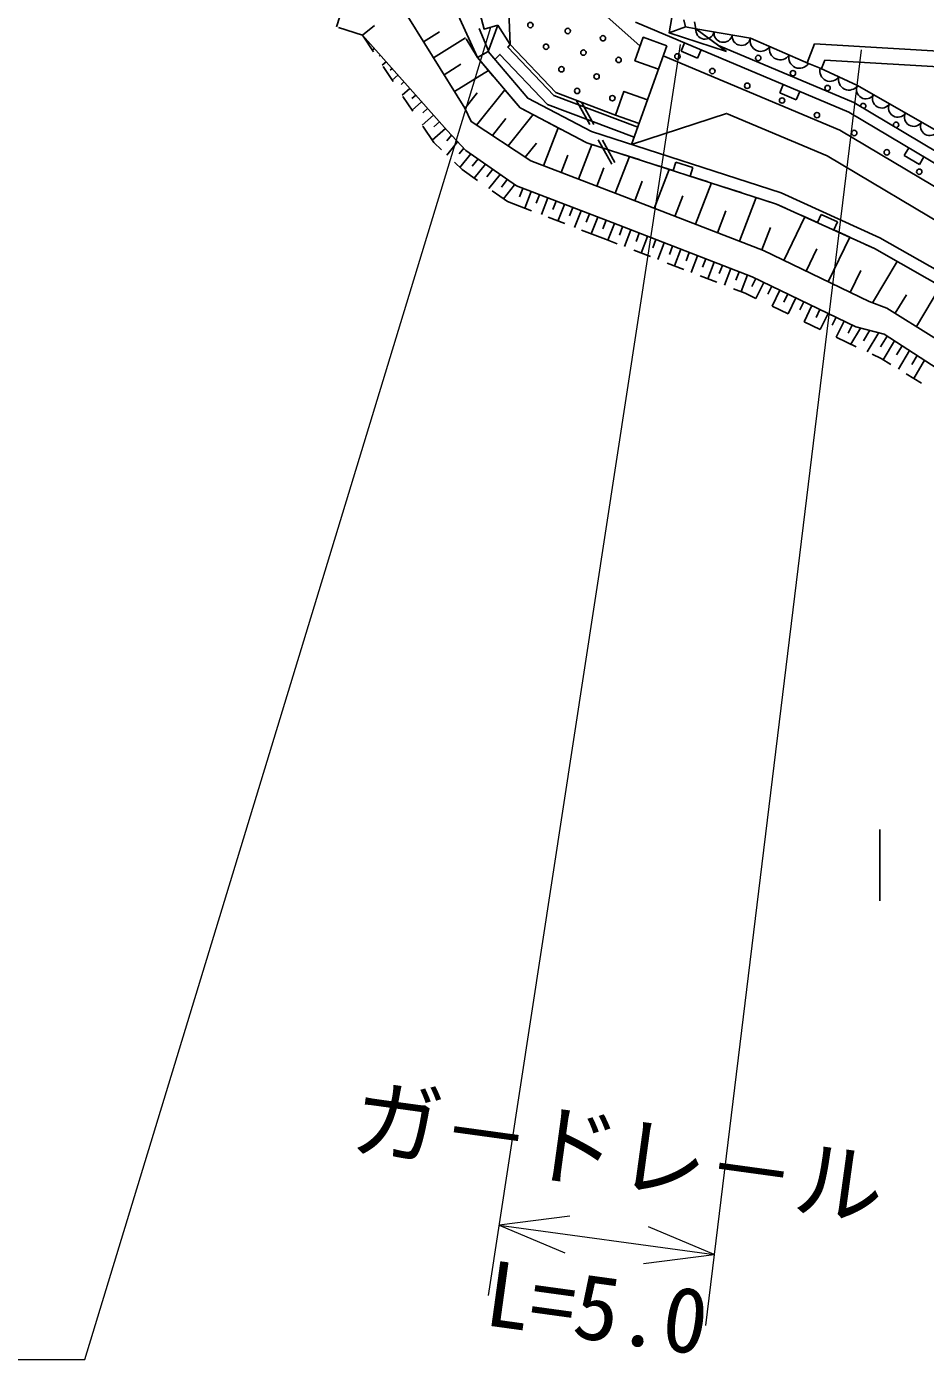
# Model space of a CAD drawing. Units: millimetres, scale not verified. Extents: x 40000 to 680000, y 20000 to 380000.
# Drawn here: x 318299 to 343485, y 267064 to 304404 of the extents above; entities that cross this region are included whole.
import ezdxf
from ezdxf.enums import TextEntityAlignment as Align

# ---------------------------------------------------------------- set-up
doc = ezdxf.new("R2010")
doc.units = ezdxf.units.MM
doc.header["$LTSCALE"] = 1000
doc.layers.add('S-BGD', color=7, linetype='Continuous', lineweight=25)
doc.layers.add('S-STR-HTXT', color=7, linetype='Continuous', lineweight=13)
doc.styles.add('@ＭＳ ゴシック', font='')
doc.styles.add('ＭＳ ゴシック', font='')
doc.styles.get('@ＭＳ ゴシック').set_extended_font_data('@MS Gothic')
doc.styles.get('ＭＳ ゴシック').set_extended_font_data('MS Gothic')

msp = doc.modelspace()

# ---------------------------------------------------------------- linework, layer by layer
at = {"layer": 'S-BGD'}
for p, q in [((327535, 306137), (326985, 304395)), ((331805, 305071), (331854, 303902)), ((335491, 303854), (334139, 305057)), ((327707, 304163), (327041, 304377)), ((328044, 304438), (327707, 304163)), ((331241, 303723), (330981, 304351)), ((331234, 303703), (331505, 304441)), ((331505, 304441), (331854, 303902)), ((336302, 304233), (336759, 304398)), ((337014, 304542), (337054, 304346)), ((328015, 303700), (327707, 304163)), ((329424, 303979), (329871, 304257)), ((329703, 303532), (330596, 304088)), ((330613, 304062), (330931, 303538)), ((336739, 303946), (336642, 303716)), ((328039, 303790), (327986, 303743)), ((328205, 303603), (328179, 303580)), ((336240, 303870), (335252, 301101)), ((336642, 303716), (337103, 303522)), ((337103, 303522), (337200, 303752)), ((340376, 303926), (340169, 303387)), ((346219, 303575), (340376, 303926)), ((328372, 303416), (328266, 303322)), ((328568, 302868), (328292, 303284)), ((328538, 303230), (328485, 303183)), ((329998, 303058), (330471, 303353)), ((330931, 303538), (331367, 303025)), ((340671, 303468), (340579, 303229)), ((346182, 303137), (340671, 303468)), ((328704, 303043), (328546, 302902)), ((328870, 302856), (328791, 302786)), ((330293, 302584), (331240, 303175)), ((329037, 302670), (328825, 302481)), ((329122, 302035), (328845, 302451)), ((329203, 302483), (329097, 302389)), ((330585, 302119), (330928, 302548)), ((330908, 301644), (331701, 302633)), ((331691, 302644), (332126, 302131)), ((339504, 302781), (339407, 302551)), ((339407, 302551), (339868, 302357)), ((339868, 302357), (339965, 302587)), ((329369, 302296), (329105, 302061)), ((329536, 302110), (329404, 301992)), ((332126, 302131), (332397, 301989)), ((333703, 302344), (334078, 301666)), ((333847, 302290), (334194, 301662)), ((329702, 301923), (329385, 301641)), ((329868, 301736), (329710, 301595)), ((331350, 301353), (331732, 301829)), ((331792, 301061), (332495, 301938)), ((332840, 301757), (333283, 301525)), ((329707, 301156), (329399, 301619)), ((330034, 301549), (329665, 301220)), ((330205, 301365), (330076, 301203)), ((332786, 300504), (333196, 301571)), ((329925, 300949), (329707, 301156)), ((330378, 301181), (330077, 300805)), ((330551, 300997), (330423, 300836)), ((332271, 300745), (332589, 301142)), ((333726, 301293), (333997, 301152)), ((333763, 300130), (334137, 301106)), ((333997, 301152), (334516, 300984)), ((334320, 301228), (334695, 300549)), ((334436, 301225), (334782, 300597)), ((343018, 301010), (342890, 300795)), ((330505, 300397), (330287, 300604)), ((330746, 300840), (330440, 300459)), ((330951, 300696), (330788, 300493)), ((333275, 300317), (333462, 300805)), ((334795, 299734), (335191, 300766)), ((334992, 300830), (335468, 300677)), ((336496, 300608), (336420, 300370)), ((336972, 300454), (336496, 300608)), ((342890, 300795), (343320, 300540)), ((343320, 300540), (343447, 300755)), ((330934, 300094), (330505, 300397)), ((331156, 300551), (330841, 300159)), ((331360, 300407), (331193, 300199)), ((331565, 300263), (331250, 299870)), ((334279, 299932), (334477, 300448)), ((335888, 299312), (336310, 300405)), ((335944, 300523), (336420, 300370)), ((336896, 300216), (336972, 300454)), ((336896, 300216), (337371, 300063)), ((331770, 300119), (331603, 299910)), ((331975, 299975), (331659, 299581)), ((332201, 299872), (332112, 299639)), ((335342, 299523), (335553, 300070)), ((337046, 298865), (337493, 300023)), ((337847, 299909), (338323, 299755)), ((331771, 299501), (331342, 299805)), ((332448, 299242), (331771, 299501)), ((332435, 299782), (332256, 299316)), ((332668, 299693), (332579, 299460)), ((332902, 299603), (332723, 299137)), ((333135, 299514), (333045, 299280)), ((336467, 299089), (336691, 299668)), ((338273, 298391), (338747, 299619)), ((338799, 299602), (339318, 299434)), ((333368, 299424), (333189, 298958)), ((333602, 299335), (333512, 299101)), ((333835, 299245), (333656, 298778)), ((334069, 299156), (333979, 298922)), ((337660, 298628), (337897, 299242)), ((339318, 299434), (339551, 299328)), ((340006, 299122), (340461, 298915)), ((340565, 299142), (340461, 298915)), ((341020, 298936), (340565, 299142)), ((333381, 298884), (332915, 299063)), ((334302, 299066), (334123, 298599)), ((334536, 298977), (334446, 298743)), ((334769, 298887), (334589, 298421)), ((335002, 298797), (334912, 298564)), ((338905, 298147), (339149, 298779)), ((339517, 297856), (340105, 299077)), ((340917, 298708), (341020, 298936)), ((334525, 298445), (333848, 298705)), ((334846, 298321), (334525, 298445)), ((335235, 298707), (335055, 298240)), ((335469, 298617), (335378, 298384)), ((335702, 298527), (335522, 298060)), ((335935, 298437), (335845, 298203)), ((336168, 298347), (335988, 297880)), ((340766, 297254), (341368, 298503)), ((340917, 298708), (341372, 298501)), ((335779, 297961), (335312, 298141)), ((336401, 298257), (336311, 298023)), ((336635, 298167), (336454, 297700)), ((336868, 298076), (336778, 297843)), ((337101, 297986), (336921, 297520)), ((340141, 297555), (340442, 298180)), ((341827, 298294), (342060, 298189)), ((342060, 298189), (342517, 297928)), ((336712, 297601), (336245, 297781)), ((337334, 297896), (337244, 297663)), ((337567, 297806), (337387, 297340)), ((337801, 297716), (337711, 297483)), ((338034, 297626), (337854, 297160)), ((342003, 296667), (342696, 297826)), ((342951, 297681), (343386, 297433)), ((337645, 297241), (337178, 297421)), ((338267, 297536), (338177, 297303)), ((338500, 297446), (338320, 296980)), ((338730, 297348), (338621, 297123)), ((338955, 297239), (338738, 296789)), ((341382, 296957), (341679, 297573)), ((338432, 296936), (338111, 297060)), ((338738, 296789), (338432, 296936)), ((339180, 297131), (339072, 296905)), ((339406, 297022), (339188, 296572)), ((339631, 296913), (339522, 296688)), ((342640, 296372), (342952, 296893)), ((343233, 296002), (343910, 297134)), ((339639, 296354), (339189, 296571)), ((339856, 296805), (339639, 296354)), ((340081, 296696), (339972, 296471)), ((340306, 296587), (340089, 296137)), ((340531, 296479), (340423, 296254)), ((340540, 295920), (340089, 296137)), ((340757, 296370), (340539, 295920)), ((340982, 296262), (340873, 296036)), ((341207, 296153), (340990, 295703)), ((341432, 296044), (341323, 295819)), ((341672, 295960), (341401, 295506)), ((341925, 295895), (341751, 295604)), ((342177, 295830), (341855, 295292)), ((342413, 295736), (342231, 295433)), ((341296, 295555), (340990, 295702)), ((341547, 295437), (341296, 295555)), ((342622, 295600), (342306, 295071)), ((342832, 295464), (342679, 295207)), ((342250, 295105), (341999, 295224)), ((342520, 294940), (342250, 295105)), ((343042, 295328), (342732, 294810)), ((343252, 295192), (343102, 294941)), ((343462, 295056), (343159, 294549)), ((343373, 294418), (342947, 294679)), ((342209, 281911), (342209, 279911))]:
    msp.add_line(p, q, dxfattribs=at)
for points in [[(331234, 303703), (330931, 303538), (329897, 305817)], [(330903, 305138), (331119, 304337), (331505, 304441)], [(362788, 284395), (361124, 284333), (357119, 287215), (353904, 289220), (351611, 290899), (350304, 291581), (342409, 296517), (341913, 296700), (338950, 298130), (334992, 299659), (332426, 300643), (330757, 301744), (330581, 302122), (328770, 305029)], [(335359, 304527), (341345, 302006), (345120, 299759), (356166, 292718), (358641, 290624), (364500, 286547)], [(337913, 303705), (336302, 304233), (336378, 304656)], [(336718, 304595), (336759, 304398), (337054, 304346), (337913, 303705)], [(337054, 304346), (338584, 304084), (340211, 303371), (340537, 303245), (341587, 302759), (345615, 300446), (356633, 293361), (359215, 291266)], [(358824, 290862), (356344, 292960), (345278, 300014), (341481, 302274), (337690, 303871), (337054, 304346)], [(327707, 304163), (330081, 301497), (330606, 300938), (332023, 299940), (334704, 298912), (338631, 297395), (341533, 295995), (342327, 295792), (350155, 290714), (351169, 290232), (353455, 288557), (356695, 286536), (360656, 283684), (373190, 275516)], [(336005, 303211), (335346, 303446), (335581, 304106), (336240, 303870)], [(331234, 303703), (332341, 302399), (334128, 301464), (339440, 299749), (342213, 298489), (344451, 297213), (353066, 291696), (357461, 289227), (357296, 288933)], [(335324, 301303), (332898, 302221), (331564, 303627), (331417, 303487)], [(335425, 301585), (333069, 302477), (331781, 303833), (331854, 303902), (333126, 302563), (334804, 301928), (335463, 301692)], [(364178, 286085), (358298, 290177), (355831, 292264), (344825, 299279), (341091, 301502), (336139, 303588)], [(357296, 288933), (352893, 291407), (344277, 296925), (342060, 298189), (339318, 299434), (333997, 301152), (332126, 302131), (330931, 303538)], [(335698, 302352), (335039, 302587), (334804, 301928)], [(335252, 301101), (337910, 301974), (340729, 300786), (344405, 298598), (354538, 292140), (353940, 291206)]]:
    msp.add_lwpolyline(points, dxfattribs=at)
for centre in [(332415, 304448), (333463, 304282), (334449, 304078), (332856, 303841), (333903, 303675), (336538, 303571), (338802, 303525), (333287, 303210), (334889, 303471), (337515, 303159), (334273, 303006), (339774, 303099), (333728, 302603), (334713, 302399), (338493, 302747), (340744, 302682), (339470, 302335), (340448, 301924), (341493, 301424), (342404, 300882), (343315, 300339)]:
    msp.add_circle(centre, 75, dxfattribs=at)
for centre, radius, start, end in [((337311, 304311), 259, 172.2496, 348.3488), ((337821, 304224), 259, 172.2496, 348.3488), ((338330, 304136), 259, 172.2496, 348.3488), ((338875, 304011), 300, 165.9683, 326.6808), ((339418, 303774), 300, 165.9683, 326.6808), ((339960, 303536), 300, 165.9683, 326.6808), ((340818, 303162), 292, 163.4805, 326.8562), ((341343, 302919), 292, 163.4805, 326.8562), ((341815, 302638), 258, 151.9423, 328.307), ((342263, 302381), 258, 151.9423, 328.307), ((341744, 302180), 75, 283.635, 194.8348), ((342710, 302124), 258, 151.9423, 328.307), ((342664, 301652), 75, 260.1534, 218.3163), ((343158, 301867), 258, 151.9423, 328.307), ((343605, 301610), 258, 151.9423, 328.307)]:
    msp.add_arc(centre, radius, start, end, dxfattribs=at)
at = {"layer": 'S-STR-HTXT'}
for p, q in [((319929, 267064), (331312, 304389)), ((336612, 303903), (331237, 268849)), ((341683, 303751), (337325, 268011)), ((333524, 271075), (331540, 270826)), ((331540, 270826), (337567, 269997)), ((331540, 270826), (333383, 270050)), ((337567, 269997), (335724, 270773)), ((335582, 269747), (337567, 269997)), ((300929, 267064), (319929, 267064))]:
    msp.add_line(p, q, dxfattribs=at)

# ---------------------------------------------------------------- texts
at = {"layer": 'S-STR-HTXT', "style": 'ＭＳ ゴシック'}
msp.add_text('ガ－ドレ－ル', height=1833, rotation=352.164, dxfattribs=at).set_placement((334690, 271402), align=Align.BOTTOM_CENTER)
at = {"layer": 'S-STR-HTXT', "style": '@ＭＳ ゴシック'}
msp.add_text('L=5.0', height=1833, rotation=352.165, dxfattribs=at).set_placement((334417, 269421), align=Align.TOP_CENTER)

doc.saveas('drawing.dxf')
